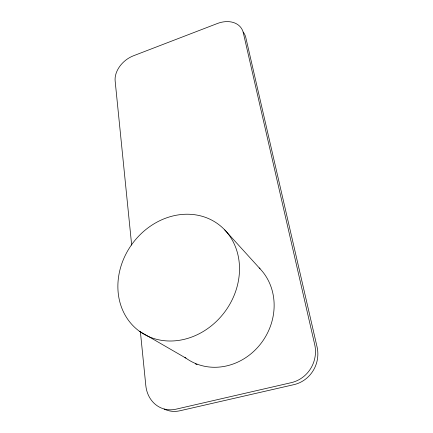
<?xml version="1.0" encoding="UTF-8"?>
<svg xmlns="http://www.w3.org/2000/svg" width="433" height="433" viewBox="0 0 433 433"><rect width="100%" height="100%" fill="white"/><g stroke="black" fill="none" stroke-linecap="round" stroke-linejoin="round"><path stroke-width="0.65" d="M139.404 331.25L185.957 358.156M224.727 229.907A66.482 57.437 -53.3 0 1 190.109 337.626A66.482 57.437 -53.3 0 1 121.245 265.342A66.482 57.437 -53.3 0 1 224.727 229.907L260.081 268.828M131.664 245.073L115.151 81.052A22.987 16.741 -39.2 0 1 133.461 55.781L217.344 23.517A24.048 17.813 -32.4 0 1 243.303 32.751L314.699 344.506A31.198 29.985 -71 0 1 291.257 382.658L175.998 409.185A30.586 26.64 -70.5 0 1 145.813 385.565L140.395 331.786M259.172 267.892A58.331 52.766 -56.9 0 1 259.464 345.328A58.331 52.766 -56.9 0 1 184.896 357.371M164.145 409.066A30.245 26.424 -71 0 0 179.874 410.776L293.931 384.645A30.846 29.704 -72.8 0 0 317.064 346.925L245.782 37.487A23.831 17.748 -32.3 0 0 243.189 32.085M197.053 364.662A57.692 52.366 -57.3 0 1 195.256 363.763"/></g></svg>
